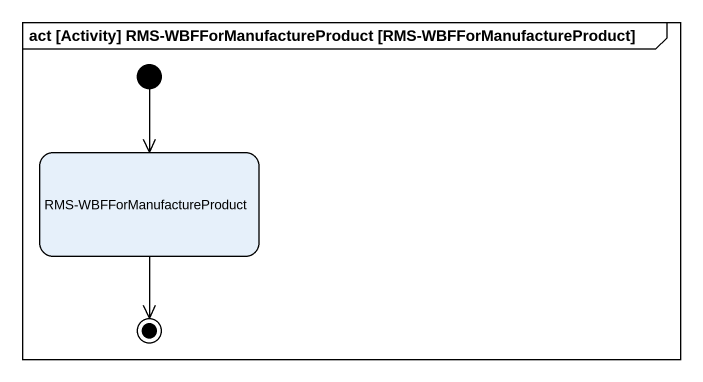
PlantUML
@startuml
mainframe act [Activity] RMS-WBFForManufactureProduct [RMS-WBFForManufactureProduct]
hide empty description
state "RMS-WBFForManufactureProduct" as RMS_WBFForManufactureProduct
[*] --> RMS_WBFForManufactureProduct
RMS_WBFForManufactureProduct --> [*]
@enduml
